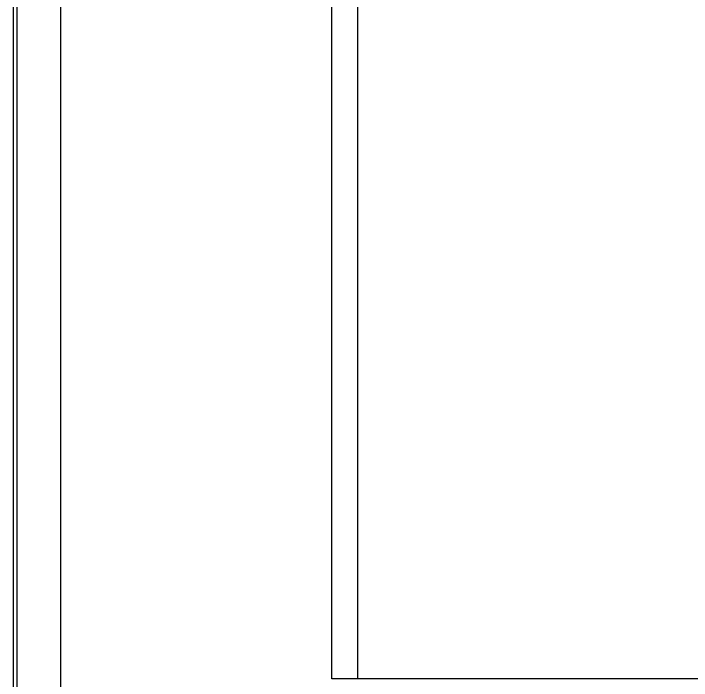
# Model space of a CAD drawing. Header units: millimetres. Extents: x 45 to 545, y -265 to -129.
# Drawn here: x 45 to 83.87, y -246.22 to -207.99 of the extents above; entities that cross this region are included whole.
import ezdxf

# ---------------------------------------------------------------- set-up
doc = ezdxf.new("R2010")
doc.units = ezdxf.units.MM
for name, color, linetype, true_color in [('B.Cu', 151, 'CONTINUOUS', 0x6fccdb), ('Edge.Cuts', 111, 'CONTINUOUS', 0x81ffbe), ('F.Cu', 241, 'CONTINUOUS', 0xe27299), ('User.4', 31, 'CONTINUOUS', 0xd8c852)]:
    doc.layers.add(name, color=color, linetype=linetype, true_color=true_color)

msp = doc.modelspace()

# ---------------------------------------------------------------- linework, layer by layer
at = {"layer": 'B.Cu', "linetype": 'CONTINUOUS'}
for p, q in [((45.2005, -249.775), (45.2005, -152)), ((47.7, -152), (47.7, -249.775))]:
    msp.add_line(p, q, dxfattribs=at)
at = {"layer": 'Edge.Cuts', "linetype": 'CONTINUOUS'}
msp.add_line((45, -260.475), (45, -132), dxfattribs=at)
at = {"layer": 'F.Cu', "linetype": 'CONTINUOUS'}
for p, q in [((45.2005, -249.775), (45.2005, -152)), ((47.7, -152), (47.7, -249.775)), ((63.25, -246.125), (63.25, -205.625)), ((91.75, -246.125), (63.25, -246.125))]:
    msp.add_line(p, q, dxfattribs=at)
at = {"layer": 'User.4', "linetype": 'CONTINUOUS'}
for p, q in [((64.75, -246.125), (64.75, -164.125)), ((90.25, -246.125), (64.75, -246.125))]:
    msp.add_line(p, q, dxfattribs=at)

doc.saveas('drawing.dxf')
